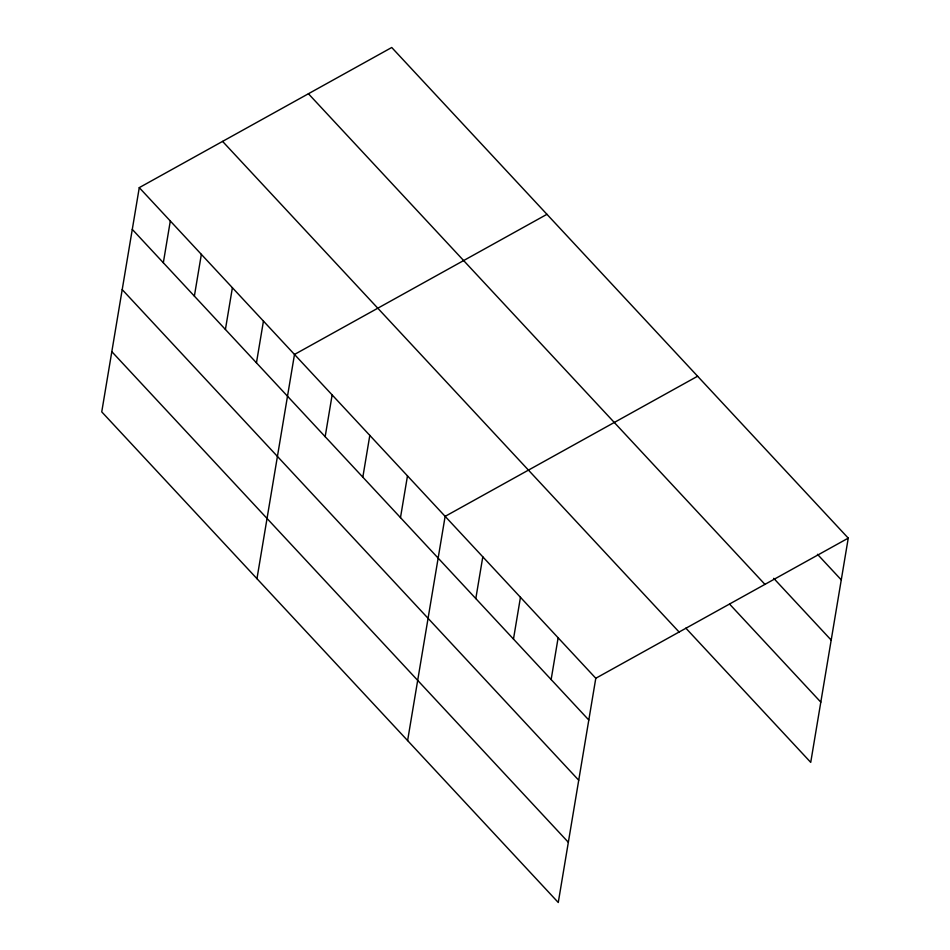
<?xml version="1.0" encoding="UTF-8"?>
<svg xmlns="http://www.w3.org/2000/svg" width="950" height="950" viewBox="0 0 950 950"><rect width="100%" height="100%" fill="white"/><g stroke="black" fill="none" stroke-linecap="round" stroke-linejoin="round"><path stroke-width="1.43" d="M139.27 187.637L101.745 411.872L558.268 902.5L595.793 678.264L848.255 538.128L391.733 47.5L139.27 187.637L595.793 678.264M163.329 262.746L170.311 220.994M194.37 296.115L201.352 254.362M225.411 329.472L232.394 287.731M256.452 362.841L263.447 321.088M256.963 578.681L294.488 354.457L546.951 214.32M325.161 436.679L332.144 394.927M362.829 477.161L369.811 435.409M400.484 517.631L407.479 475.879M407.609 740.596L445.134 516.361L697.609 376.224M475.808 598.583L482.802 556.831M513.475 639.065L520.457 597.312M551.143 679.547L558.125 637.794M848.255 538.128L810.73 762.363L685.852 628.152M817.475 554.313L841.273 579.88M773.704 578.324L831.191 640.098M308.418 93.741L764.94 584.381M729.624 604.153L820.812 702.145M222.585 141.396L679.096 632.023M132.287 229.389L588.798 720.017M122.206 289.608L578.728 780.235M111.827 351.654L568.337 842.282"/></g></svg>
